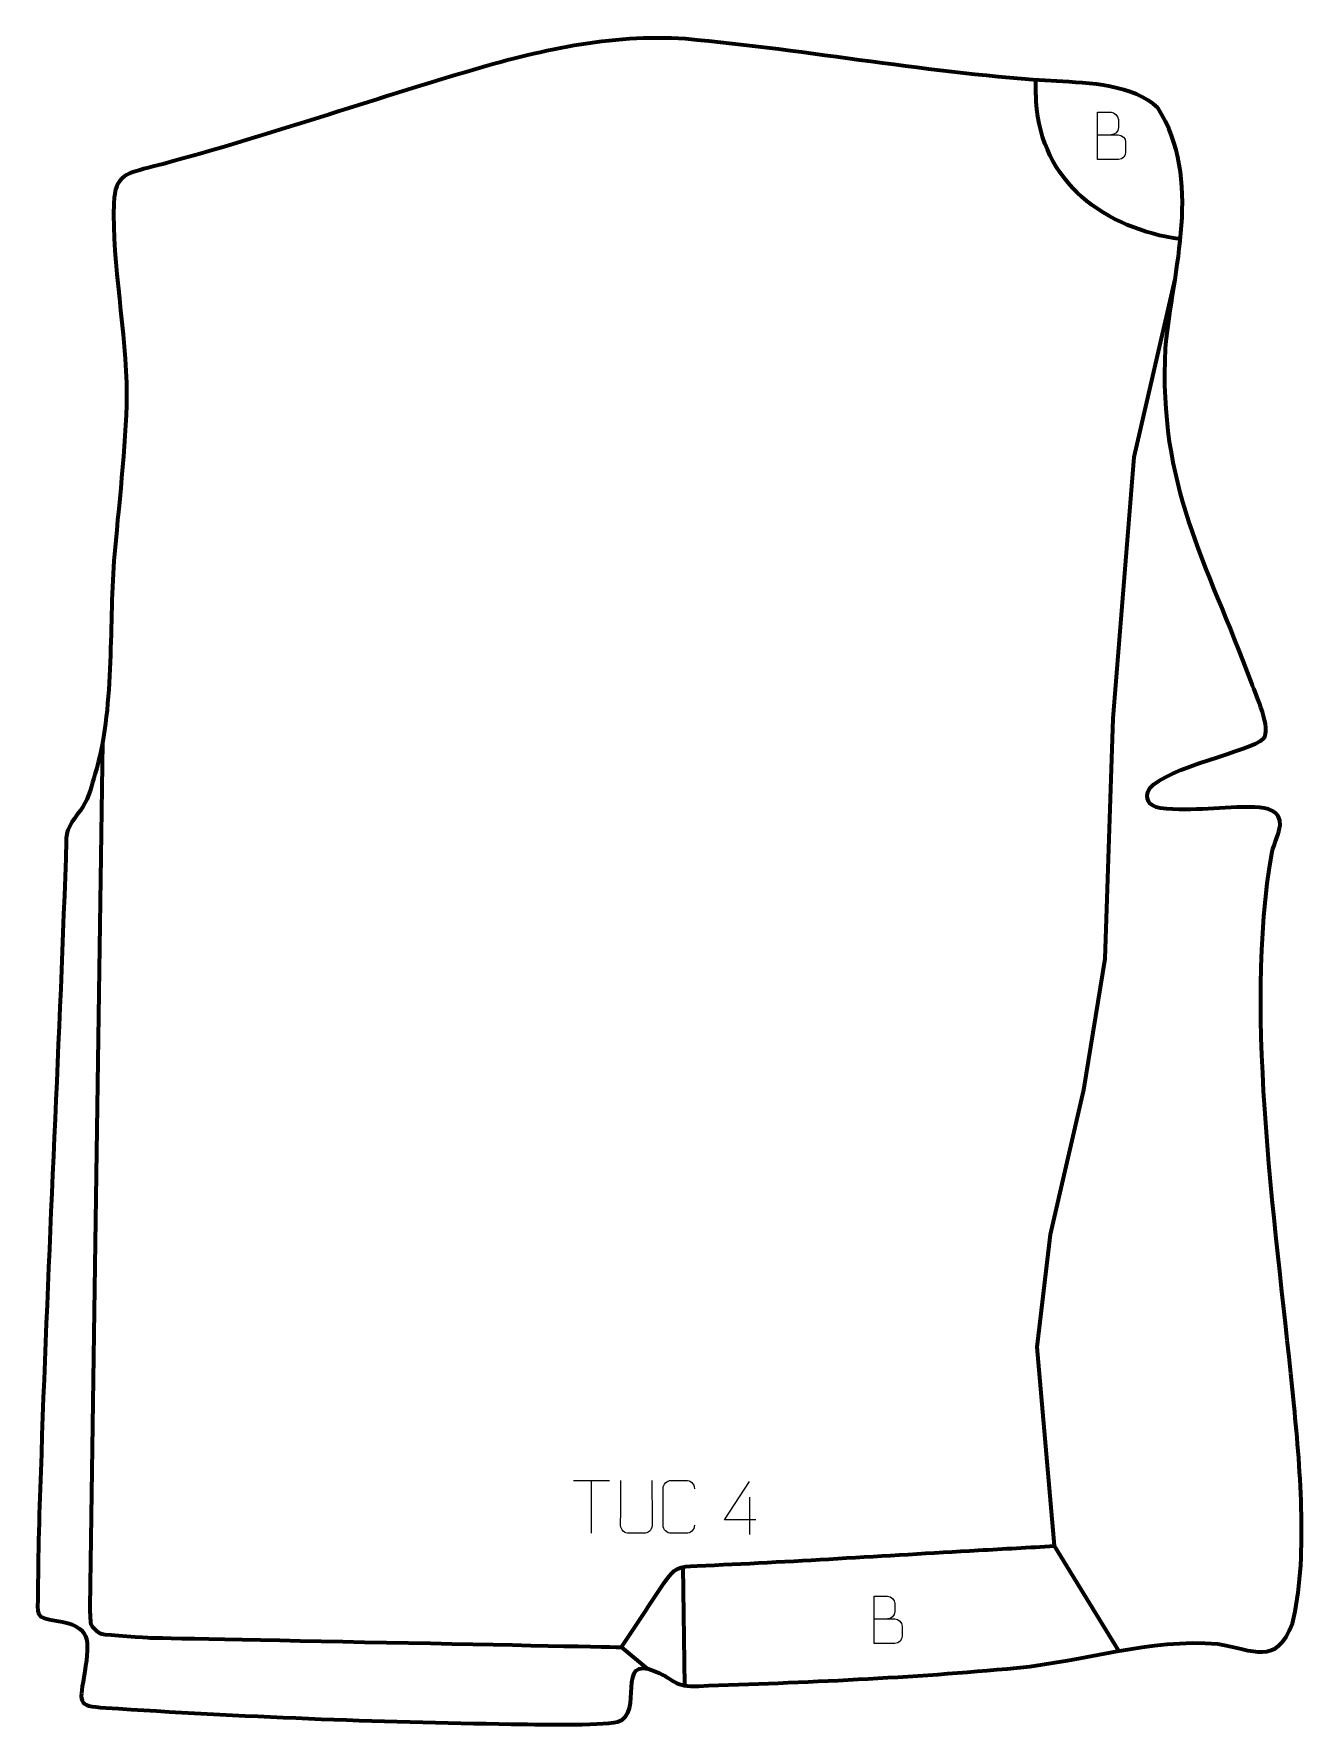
# Model space of a CAD drawing. Header units: millimetres. Extents: x -602 to -1, y 71 to 870.
import ezdxf

# ---------------------------------------------------------------- set-up
doc = ezdxf.new("R2010")
doc.units = ezdxf.units.MM
doc.header["$MEASUREMENT"] = 0
doc.layers.add('layer 2', color=7, linetype='Continuous')
doc.layers.add('layer 3', color=7, linetype='Continuous')

msp = doc.modelspace()

# ---------------------------------------------------------------- linework, layer by layer
at = {"layer": 'layer 2', "color": 142, "lineweight": 158}
for points, knots in [([(-61.0128, 772.6456), (-96.2715, 777.301), (-126.89, 799.6508), (-129.0168, 837.433), (-129.0168, 837.433), (-129.2109, 840.8839), (-129.2154, 844.3687), (-129.3163, 847.8274)], [0, 0, 0, 0, 0.33333333, 0.33333333, 0.33333333, 0.33333333, 1, 1, 1, 1]), ([(-89.9739, 106.2309), (-89.9739, 106.2309), (-120.4504, 155.716), (-120.4504, 155.716), (-120.4504, 155.716), (-120.4504, 155.716), (-128.5898, 249.501), (-128.5898, 249.501), (-128.5898, 249.501), (-128.5898, 249.501), (-122.3222, 302.7683), (-122.3222, 302.7683), (-122.3222, 302.7683), (-122.3222, 302.7683), (-106.5548, 371.0747), (-106.5548, 371.0747), (-106.5548, 371.0747), (-106.5548, 371.0747), (-96.5599, 432.9544), (-96.5599, 432.9544), (-96.5599, 432.9544), (-96.5599, 432.9544), (-92.7962, 546.3983), (-92.7962, 546.3983), (-92.7962, 546.3983), (-92.7962, 546.3983), (-82.8814, 669.6977), (-82.8814, 669.6977), (-82.8814, 669.6977), (-82.8814, 669.6977), (-63.4965, 753.7149), (-63.4965, 753.7149)], [0, 0, 0, 0, 0.11111111, 0.11111111, 0.11111111, 0.11111111, 0.22222222, 0.22222222, 0.22222222, 0.22222222, 0.33333333, 0.33333333, 0.33333333, 0.33333333, 0.44444444, 0.44444444, 0.44444444, 0.44444444, 0.55555556, 0.55555556, 0.55555556, 0.55555556, 0.66666667, 0.66666667, 0.66666667, 0.66666667, 0.77777778, 0.77777778, 0.77777778, 0.77777778, 1, 1, 1, 1]), ([(-569.6673, 534.9776), (-569.6673, 534.9776), (-575.6825, 126.8744), (-575.6825, 126.8744), (-575.6825, 126.8744), (-575.6825, 126.8744), (-575.5227, 119.7213), (-575.1567, 118.7827), (-575.1567, 118.7827), (-574.7907, 117.844), (-572.2428, 114.8475), (-570.0127, 114.244), (-570.0127, 114.244), (-567.7825, 113.6405), (-548.2316, 112.4625), (-547.1738, 112.4274), (-547.1738, 112.4274), (-546.1161, 112.3923), (-324.8173, 107.9622), (-324.8173, 107.9622), (-324.8173, 107.9622), (-324.8173, 107.9622), (-312.714, 97.8724), (-312.714, 97.8724)], [0, 0, 0, 0, 0.14285714, 0.14285714, 0.14285714, 0.14285714, 0.28571429, 0.28571429, 0.28571429, 0.28571429, 0.42857143, 0.42857143, 0.42857143, 0.42857143, 0.57142857, 0.57142857, 0.57142857, 0.57142857, 0.71428571, 0.71428571, 0.71428571, 0.71428571, 1, 1, 1, 1]), ([(-324.8173, 107.9622), (-318.0488, 118.0259), (-311.3958, 128.2356), (-304.6338, 138.2651), (-304.6338, 138.2651), (-299.562, 145.7875), (-298.1119, 145.9783), (-289.1086, 146.3631), (-289.1086, 146.3631), (-244.9917, 148.2485), (-200.3964, 151.2164), (-156.2557, 153.7008), (-156.2557, 153.7008), (-144.3205, 154.3725), (-132.3855, 155.0443), (-120.4504, 155.716)], [0, 0, 0, 0, 0.2, 0.2, 0.2, 0.2, 0.4, 0.4, 0.4, 0.4, 0.6, 0.6, 0.6, 0.6, 1, 1, 1, 1])]:
    msp.add_open_spline(points, degree=3, knots=knots, dxfattribs=at)
at = {"layer": 'layer 2', "color": 250, "lineweight": 9}
for points, knots in [([(-100.1005, 821.8485), (-96.8415, 821.8489), (-93.5821, 821.8489), (-90.3224, 821.8485), (-90.3224, 821.8485), (-88.5531, 821.833), (-86.8302, 820.278), (-86.8302, 818.4422), (-86.8302, 818.4422), (-86.8305, 817.4314), (-86.8305, 814.7001), (-86.8302, 813.689), (-86.8302, 813.689), (-86.8143, 812.0249), (-88.1956, 810.2211), (-90.275, 810.2363), (-90.275, 810.2363), (-93.535, 810.2366), (-96.7947, 810.2366), (-100.054, 810.2363), (-100.054, 810.2363), (-100.054, 817.6867), (-100.054, 825.1368), (-100.054, 832.5866), (-100.054, 832.5866), (-97.9279, 832.5866), (-95.8015, 832.5866), (-93.675, 832.5866), (-93.675, 832.5866), (-92.1695, 832.6024), (-90.2915, 830.8912), (-90.2756, 829.1335), (-90.2756, 829.1335), (-90.276, 827.2829), (-90.276, 827.1522), (-90.2756, 825.3013), (-90.2756, 825.3013), (-90.2602, 823.4507), (-91.9211, 821.833), (-93.7215, 821.8485)], [0, 0, 0, 0, 0.09090909, 0.09090909, 0.09090909, 0.09090909, 0.18181818, 0.18181818, 0.18181818, 0.18181818, 0.27272727, 0.27272727, 0.27272727, 0.27272727, 0.36363636, 0.36363636, 0.36363636, 0.36363636, 0.45454545, 0.45454545, 0.45454545, 0.45454545, 0.54545455, 0.54545455, 0.54545455, 0.54545455, 0.63636364, 0.63636364, 0.63636364, 0.63636364, 0.72727273, 0.72727273, 0.72727273, 0.72727273, 0.81818182, 0.81818182, 0.81818182, 0.81818182, 1, 1, 1, 1]), ([(-310.4027, 186.6603), (-310.4031, 181.1208), (-310.3073, 170.919), (-310.3069, 165.3786), (-310.3069, 165.3786), (-310.4467, 163.1391), (-312.1239, 161.7129), (-314.2716, 161.7024), (-314.2716, 161.7024), (-316.6035, 161.7028), (-318.9354, 161.7028), (-321.2669, 161.7024), (-321.2669, 161.7024), (-323.1919, 161.6009), (-325.164, 163.4174), (-325.1528, 165.3619), (-325.1528, 165.3619), (-325.1525, 170.9238), (-325.0571, 181.0992), (-325.0575, 186.6603)], [0, 0, 0, 0, 0.16666667, 0.16666667, 0.16666667, 0.16666667, 0.33333333, 0.33333333, 0.33333333, 0.33333333, 0.5, 0.5, 0.5, 0.5, 0.66666667, 0.66666667, 0.66666667, 0.66666667, 1, 1, 1, 1]), ([(-290.3069, 165.5203), (-290.4467, 163.1969), (-292.1239, 161.7173), (-294.2716, 161.7065), (-294.2716, 161.7065), (-296.6035, 161.7069), (-298.9354, 161.7069), (-301.2669, 161.7065), (-301.2669, 161.7065), (-303.1919, 161.6011), (-305.164, 163.4856), (-305.1528, 165.5029), (-305.1528, 165.5029), (-305.1524, 171.273), (-305.1524, 177.0427), (-305.1528, 182.812), (-305.1528, 182.812), (-305.1486, 184.9501), (-303.4019, 186.6693), (-301.2495, 186.6558), (-301.2495, 186.6558), (-298.9238, 186.6558), (-296.5977, 186.6558), (-294.2716, 186.6558), (-294.2716, 186.6558), (-292.325, 186.6913), (-290.3336, 185.1998), (-290.3069, 182.7622)], [0, 0, 0, 0, 0.125, 0.125, 0.125, 0.125, 0.25, 0.25, 0.25, 0.25, 0.375, 0.375, 0.375, 0.375, 0.5, 0.5, 0.5, 0.5, 0.625, 0.625, 0.625, 0.625, 0.75, 0.75, 0.75, 0.75, 1, 1, 1, 1]), ([(-261.3891, 168.0498), (-261.3891, 168.0498), (-276.2108, 168.0498), (-276.2108, 168.0498), (-276.2108, 168.0498), (-276.2108, 168.0498), (-264.3332, 186.1203), (-264.3332, 186.1203)], [0, 0, 0, 0, 0.33333333, 0.33333333, 0.33333333, 0.33333333, 1, 1, 1, 1]), ([(-205.5756, 121.2627), (-202.3166, 121.2631), (-199.0572, 121.2631), (-195.7975, 121.2627), (-195.7975, 121.2627), (-194.0282, 121.2472), (-192.3053, 119.6922), (-192.3053, 117.8564), (-192.3053, 117.8564), (-192.3056, 116.8456), (-192.3056, 114.1143), (-192.3053, 113.1032), (-192.3053, 113.1032), (-192.2894, 111.4391), (-193.6707, 109.6353), (-195.7501, 109.6505), (-195.7501, 109.6505), (-199.0101, 109.6508), (-202.2698, 109.6508), (-205.5291, 109.6505), (-205.5291, 109.6505), (-205.5291, 117.1009), (-205.5291, 124.551), (-205.5291, 132.0008), (-205.5291, 132.0008), (-203.403, 132.0008), (-201.2766, 132.0008), (-199.1501, 132.0008), (-199.1501, 132.0008), (-197.6446, 132.0166), (-195.7666, 130.3054), (-195.7507, 128.5477), (-195.7507, 128.5477), (-195.7511, 126.6971), (-195.7511, 126.5664), (-195.7507, 124.7155), (-195.7507, 124.7155), (-195.7353, 122.8649), (-197.3962, 121.2472), (-199.1966, 121.2627)], [0, 0, 0, 0, 0.09090909, 0.09090909, 0.09090909, 0.09090909, 0.18181818, 0.18181818, 0.18181818, 0.18181818, 0.27272727, 0.27272727, 0.27272727, 0.27272727, 0.36363636, 0.36363636, 0.36363636, 0.36363636, 0.45454545, 0.45454545, 0.45454545, 0.45454545, 0.54545455, 0.54545455, 0.54545455, 0.54545455, 0.63636364, 0.63636364, 0.63636364, 0.63636364, 0.72727273, 0.72727273, 0.72727273, 0.72727273, 0.81818182, 0.81818182, 0.81818182, 0.81818182, 1, 1, 1, 1])]:
    msp.add_open_spline(points, degree=3, knots=knots, dxfattribs=at)
for points in [[(-347.4021, 186.6329), (-347.4021, 186.6329), (-330.4149, 186.6329), (-330.4149, 186.6329)], [(-338.9083, 161.7029), (-338.9083, 161.7029), (-338.9083, 186.6564), (-338.9083, 186.6564)], [(-264.3332, 178.8109), (-264.3332, 178.8109), (-264.3332, 161.1462), (-264.3332, 161.1462)]]:
    msp.add_open_spline(points, degree=3, dxfattribs=at)
at = {"layer": 'layer 2', "color": 142, "lineweight": 158}
msp.add_open_spline([(-295.766, 145.8127), (-295.766, 145.8127), (-295.0576, 89.8866), (-295.0576, 89.8866)], degree=3, dxfattribs=at)
at = {"layer": 'layer 3', "color": 242, "lineweight": 158}
msp.add_open_spline([(-294.5303, 867.1236), (-235.6589, 861.8289), (-178.6527, 850.5685), (-119.3, 847.1821), (-119.3, 847.1821), (-104.4813, 846.3366), (-82.7926, 845.5223), (-71.6959, 834.5432), (-71.6959, 834.5432), (-50.0742, 801.094), (-64.5534, 758.1963), (-68.0279, 721.2039), (-68.0279, 721.2039), (-71.2389, 655.5213), (-48.9324, 621.4821), (-27.3372, 562.8575), (-27.3372, 562.8575), (-25.4666, 557.7791), (-17.6646, 541.1537), (-21.8682, 536.7888), (-21.8682, 536.7888), (-27.3049, 531.1432), (-67.435, 523.2743), (-75.5421, 513.3657), (-75.5421, 513.3657), (-78.3155, 508.6058), (-75.8722, 504.924), (-70.5331, 504.0592), (-70.5331, 504.0592), (-54.249, 502.155), (-41.3668, 504.921), (-25.8861, 504.4598), (-25.8861, 504.4598), (-20.0046, 504.2845), (-13.6992, 502.9445), (-13.9466, 495.8645), (-13.9466, 495.8645), (-14.4028, 492.6857), (-16.7151, 486.7834), (-17.7343, 483.3873), (-17.7343, 483.3873), (-31.5462, 405.2031), (-15.0001, 301.8355), (-7.335, 221.9578), (-7.335, 221.9578), (-4.4063, 191.6126), (-0.7096, 148.5487), (-8.1066, 119.1456), (-8.1066, 119.1456), (-15.8955, 98.8568), (-26.247, 106.7859), (-43.2778, 109.5047), (-43.2778, 109.5047), (-75.6939, 112.2346), (-105.8894, 101.435), (-138.1229, 98.216), (-138.1229, 98.216), (-187.8416, 93.4613), (-238.344, 91.3362), (-288.3041, 89.6231), (-288.3041, 89.6231), (-300.378, 89.2091), (-298.3786, 92.059), (-308.6862, 96.5313), (-308.6862, 96.5313), (-328.1355, 104.9701), (-313.4617, 76.2855), (-326.6717, 72.7738), (-326.6717, 72.7738), (-334.5873, 70.6696), (-366.7116, 71.5277), (-376.7478, 71.6667), (-376.7478, 71.6667), (-440.3823, 72.5195), (-504.5828, 75.2422), (-568.0967, 79.3022), (-568.0967, 79.3022), (-582.5157, 80.2709), (-580.3335, 81.696), (-578.0402, 96.45), (-578.0402, 96.45), (-575.7065, 111.4642), (-575.1799, 118.0434), (-591.4111, 120.4197), (-591.4111, 120.4197), (-602.073, 121.9806), (-600.1494, 122.4434), (-600.1394, 134.0442), (-600.1394, 134.0442), (-600.1201, 155.9986), (-599.2967, 177.3261), (-598.5431, 199.2325), (-598.5431, 199.2325), (-595.3549, 292.9758), (-590.3156, 386.671), (-587.0561, 480.3612), (-587.0561, 480.3612), (-586.9455, 483.5398), (-586.8422, 486.718), (-586.7558, 489.8973), (-586.7558, 489.8973), (-586.6169, 495.1175), (-582.3839, 499.6061), (-578.9463, 504.649), (-578.9463, 504.649), (-576.0875, 508.8429), (-574.6797, 515.4263), (-573.2546, 520.0396), (-573.2546, 520.0396), (-563.9634, 550.1135), (-566.7323, 588.7731), (-564.2622, 620.7296), (-564.2622, 620.7296), (-562.2398, 646.1182), (-558.613, 673.9672), (-558.3254, 699.1741), (-558.3254, 699.1741), (-558.2752, 729.3215), (-565.4438, 760.1922), (-564.3253, 789.6597), (-564.3253, 789.6597), (-563.8101, 803.2302), (-558.0229, 803.6577), (-545.8855, 806.8498), (-545.8855, 806.8498), (-495.9782, 820.024), (-447.5746, 836.8611), (-398.2243, 851.519), (-398.2243, 851.519), (-364.3985, 861.566), (-330.0663, 869.5368), (-294.5303, 867.1236)], degree=3, knots=[0, 0, 0, 0, 0.02941176, 0.02941176, 0.02941176, 0.02941176, 0.05882353, 0.05882353, 0.05882353, 0.05882353, 0.08823529, 0.08823529, 0.08823529, 0.08823529, 0.11764706, 0.11764706, 0.11764706, 0.11764706, 0.14705882, 0.14705882, 0.14705882, 0.14705882, 0.17647059, 0.17647059, 0.17647059, 0.17647059, 0.20588235, 0.20588235, 0.20588235, 0.20588235, 0.23529412, 0.23529412, 0.23529412, 0.23529412, 0.26470588, 0.26470588, 0.26470588, 0.26470588, 0.29411765, 0.29411765, 0.29411765, 0.29411765, 0.32352941, 0.32352941, 0.32352941, 0.32352941, 0.35294118, 0.35294118, 0.35294118, 0.35294118, 0.38235294, 0.38235294, 0.38235294, 0.38235294, 0.41176471, 0.41176471, 0.41176471, 0.41176471, 0.44117647, 0.44117647, 0.44117647, 0.44117647, 0.47058824, 0.47058824, 0.47058824, 0.47058824, 0.5, 0.5, 0.5, 0.5, 0.52941176, 0.52941176, 0.52941176, 0.52941176, 0.55882353, 0.55882353, 0.55882353, 0.55882353, 0.58823529, 0.58823529, 0.58823529, 0.58823529, 0.61764706, 0.61764706, 0.61764706, 0.61764706, 0.64705882, 0.64705882, 0.64705882, 0.64705882, 0.67647059, 0.67647059, 0.67647059, 0.67647059, 0.70588235, 0.70588235, 0.70588235, 0.70588235, 0.73529412, 0.73529412, 0.73529412, 0.73529412, 0.76470588, 0.76470588, 0.76470588, 0.76470588, 0.79411765, 0.79411765, 0.79411765, 0.79411765, 0.82352941, 0.82352941, 0.82352941, 0.82352941, 0.85294118, 0.85294118, 0.85294118, 0.85294118, 0.88235294, 0.88235294, 0.88235294, 0.88235294, 0.91176471, 0.91176471, 0.91176471, 0.91176471, 0.94117647, 0.94117647, 0.94117647, 0.94117647, 1, 1, 1, 1], dxfattribs=at)

doc.saveas('drawing.dxf')
